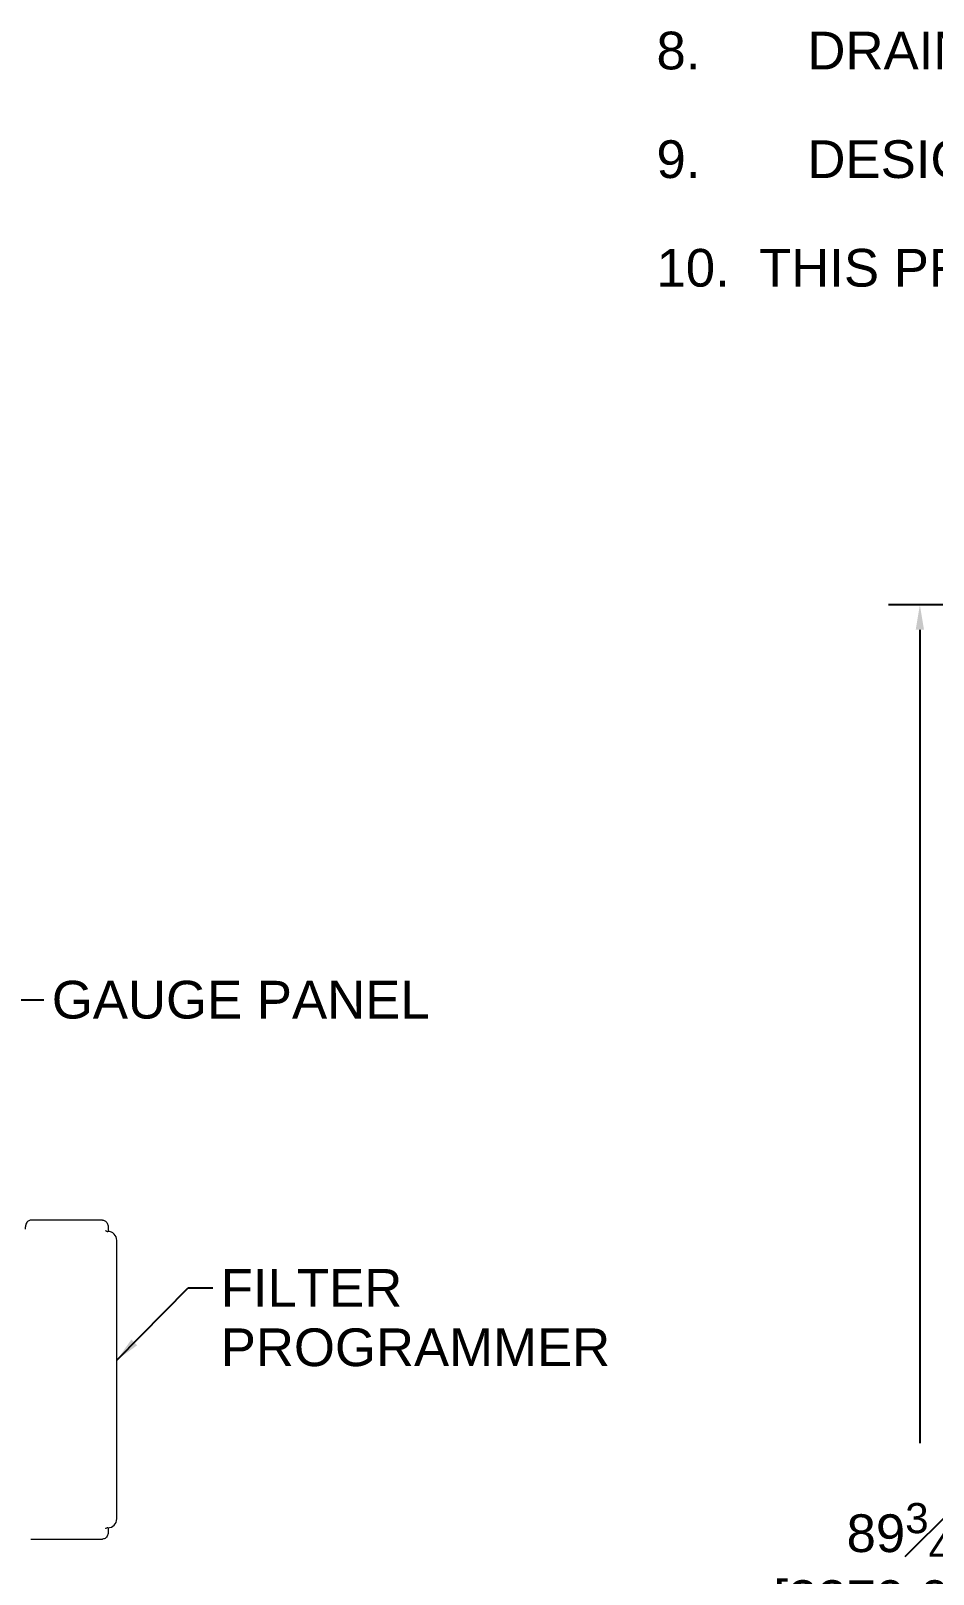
# Model space of a CAD drawing. Header units: inches. Extents: x 17 to 469, y 7 to 301.
# Drawn here: x 242.3 to 292.6, y 91.4 to 177.3 of the extents above; entities that cross this region are included whole.
import ezdxf

# ---------------------------------------------------------------- set-up
doc = ezdxf.new("R2010")
doc.units = ezdxf.units.IN
doc.header["$LTSCALE"] = 14
doc.header["$MEASUREMENT"] = 0
for name, color, linetype, lineweight in [('Dimension (ANSI)', 7, 'Continuous', 25), ('Symbol', 7, 'Continuous', 25), ('Symbol (ANSI)', 7, 'Continuous', 25), ('Visible (ANSI)', 7, 'Continuous', 50)]:
    doc.layers.add(name, color=color, linetype=linetype, lineweight=lineweight)
doc.styles.add('MEMCOR Medium', font='arial.ttf')
doc.styles.add('Standard D-E', font='arial.ttf')
doc.styles.add('Standard D-E NeptuneBenson', font='arial.ttf')
doc.dimstyles.new('Default (ANSI)', dxfattribs={"dimscale": 14, "dimtxt": 0.15, "dimasz": 0.098425, "dimexe": 0.125, "dimexo": 0.0625, "dimgap": 0.031496, "dimtad": 0, "dimtih": 1, "dimtoh": 1, "dimdec": 4, "dimrnd": 1e-08, "dimzin": 3, "dimdsep": 46, "dimlunit": 5, "dimtxsty": 'MEMCOR Medium', "dimcen": 0.09, "dimdle": 0.393701, "dimclrd": 256, "dimclre": 256, "dimclrt": 256, "dimadec": 0, "dimazin": 1, "dimtfac": 0.8, "dimtofl": 0, "dimtmove": 0, "dimatfit": 3, "dimfxl": 1, "dimfrac": 1, "dimtolj": 1, "dimtzin": 4, "dimlwd": -1, "dimlwe": -1, "dimarcsym": 0})
doc.dimstyles.new('Default (ANSI)$7', dxfattribs={"dimscale": 14, "dimtxt": 0.15, "dimasz": 0.098425, "dimexe": 0.125, "dimexo": 0.0625, "dimgap": 0.031496, "dimtad": 0, "dimtih": 1, "dimtoh": 1, "dimdec": 4, "dimrnd": 1e-08, "dimzin": 3, "dimdsep": 46, "dimlunit": 5, "dimtxsty": 'MEMCOR Medium', "dimcen": 0.09, "dimdle": 0.393701, "dimclrd": 256, "dimclre": 256, "dimclrt": 256, "dimadec": 0, "dimazin": 1, "dimtfac": 0.8, "dimtofl": 0, "dimtmove": 0, "dimatfit": 3, "dimfxl": 1, "dimfrac": 1, "dimtolj": 1, "dimtzin": 4, "dimlwd": -1, "dimlwe": -1, "dimarcsym": 0})
doc.dimstyles.new('Default D-E$7', dxfattribs={"dimscale": 14, "dimtxt": 0.15, "dimasz": 0.098425, "dimexe": 0.125, "dimexo": 0.0625, "dimgap": 0.031496, "dimtad": 0, "dimtih": 1, "dimtoh": 1, "dimrnd": 1e-08, "dimzin": 4, "dimdsep": 46, "dimtxsty": 'Standard D-E', "dimcen": 0.09, "dimdle": 0.393701, "dimclrd": 256, "dimclre": 256, "dimclrt": 256, "dimadec": 0, "dimazin": 1, "dimtfac": 1, "dimtofl": 0, "dimtmove": 0, "dimatfit": 3, "dimfxl": 1, "dimtolj": 1, "dimtzin": 4, "dimlwd": -1, "dimlwe": -1, "dimarcsym": 0})

# ---------------------------------------------------------------- blocks, each defined once
blk = doc.blocks.new('*D18')
at = {"layer": 'Defpoints', "color": 0, "transparency": 16777216}
for p in [(361.768, 145.309), (291.816, 55.585), (348.261, 55.585)]:
    blk.add_point(p, dxfattribs=at)
at = {"layer": 'Dimension (ANSI)', "transparency": 16777216}
for p, q in [((360.893, 145.309), (290.066, 145.309)), ((291.816, 143.931), (291.816, 98.644)), ((291.816, 56.963), (291.816, 84.303)), ((347.386, 55.585), (290.066, 55.585))]:
    blk.add_line(p, q, dxfattribs=at)
for points in [[(291.586, 143.931), (292.046, 143.931), (291.816, 145.309)], [(291.586, 56.963), (292.046, 56.963), (291.816, 55.585)]]:
    blk.add_solid(points, dxfattribs=at)
at = {"layer": 'Dimension (ANSI)', "transparency": 16777216, "char_height": 2.1, "attachment_point": 5, "style": 'MEMCOR Medium'}
for s, insert in [('\\A1; \\fArial|b0|i0;89{\\H0.8x;\\S3#4;} in', (291.816, 93.63)), ('\\A1;[2279.0 mm]{\\P\\fArial|b0|i0;SHIPPING HEIGHT\\P\\fArial|b0|i0;REF.}', (291.816, 86.46))]:
    blk.add_mtext(s, dxfattribs=dict(at, insert=insert))

msp = doc.modelspace()

# ---------------------------------------------------------------- linework, layer by layer
at = {"layer": 'Visible (ANSI)', "linetype": 'Continuous', "lineweight": 18}
for p, q in [((242.58467, 111.05389), (242.34319, 111.05389)), ((246.33755, 111.05389), (242.58467, 111.05389)), ((246.65225, 110.55389), (246.65225, 110.42822)), ((247.1264, 94.42889), (247.1264, 109.92889)), ((246.65225, 93.92956), (246.65225, 93.80389)), ((242.34319, 93.30389), (242.58467, 93.30389)), ((242.58467, 93.30389), (246.33755, 93.30389))]:
    msp.add_line(p, q, dxfattribs=at)
for centre, start, end in [((246.6264, 109.92889), 0, 90), ((246.6264, 94.42889), 270, 0)]:
    msp.add_arc(centre, 0.5, start, end, dxfattribs=at)
for points, knots in [([(242.34319, 111.05389), (242.31397, 111.05389), (242.28493, 111.04882), (242.23154, 111.03123), (242.20794, 111.01838), (242.1643, 110.98799), (242.14676, 110.97027), (242.11274, 110.92991), (242.10031, 110.90849), (242.0727, 110.85372), (242.06309, 110.82318), (242.04725, 110.76157), (242.0417, 110.73077), (242.03341, 110.66746), (242.03077, 110.63504), (242.02881, 110.58618), (242.02848, 110.57003), (242.02848, 110.55389)], [1.57079633, 1.57079633, 1.57079633, 1.57079633, 1.65586146, 1.65586146, 1.74915054, 1.74915054, 1.86882053, 1.86882053, 2.04520141, 2.04520141, 2.35936067, 2.35936067, 2.67351994, 2.67351994, 2.9876792, 2.9876792, 3.14159265, 3.14159265, 3.14159265, 3.14159265]), ([(246.33755, 111.05389), (246.36677, 111.05389), (246.39581, 111.04882), (246.4492, 111.03123), (246.4728, 111.01838), (246.51643, 110.98799), (246.53398, 110.97027), (246.56799, 110.92991), (246.58043, 110.90849), (246.60803, 110.85372), (246.61764, 110.82318), (246.63349, 110.76157), (246.63904, 110.73077), (246.64732, 110.66746), (246.64997, 110.63504), (246.65193, 110.58618), (246.65225, 110.57003), (246.65225, 110.55389)], [4.71238898, 4.71238898, 4.71238898, 4.71238898, 4.79745411, 4.79745411, 4.89074319, 4.89074319, 5.01041319, 5.01041319, 5.18679406, 5.18679406, 5.50095332, 5.50095332, 5.81511259, 5.81511259, 6.12927185, 6.12927185, 6.28318531, 6.28318531, 6.28318531, 6.28318531]), ([(246.48859, 110.48944), (246.48859, 110.48944), (246.48903, 110.48876), (246.49239, 110.48437), (246.49762, 110.47779), (246.51883, 110.46059), (246.53399, 110.45038), (246.57513, 110.43437), (246.60056, 110.42889), (246.6264, 110.42889)], [1.190962075, 1.190962075, 1.190962075, 1.190962075, 1.245196301, 1.245196301, 1.363893781, 1.363893781, 1.470379471, 1.470379471, 1.570796327, 1.570796327, 1.570796327, 1.570796327]), ([(246.65225, 93.80389), (246.65225, 93.77093), (246.65092, 93.738), (246.64549, 93.67337), (246.64142, 93.64175), (246.62976, 93.57973), (246.6224, 93.54952), (246.59976, 93.48596), (246.58658, 93.45241), (246.54315, 93.39789), (246.53114, 93.38465), (246.49278, 93.35136), (246.46151, 93.33045), (246.39516, 93.30884), (246.36644, 93.30389), (246.33755, 93.30389)], [0, 0, 0, 0, 0.31415927, 0.31415927, 0.62831853, 0.62831853, 0.9424778, 0.9424778, 1.25663706, 1.25663706, 1.34982003, 1.34982003, 1.48668502, 1.48668502, 1.57079633, 1.57079633, 1.57079633, 1.57079633]), ([(246.6264, 93.92889), (246.59717, 93.92889), (246.56865, 93.92178), (246.52686, 93.90336), (246.5129, 93.89287), (246.4956, 93.87756), (246.49154, 93.87234), (246.48893, 93.86887), (246.48859, 93.86834), (246.48859, 93.86834)], [4.71238898, 4.71238898, 4.71238898, 4.71238898, 4.825979826, 4.825979826, 4.937523922, 4.937523922, 5.044208708, 5.044208708, 5.092223232, 5.092223232, 5.092223232, 5.092223232])]:
    msp.add_open_spline(points, degree=3, knots=knots, dxfattribs=at)

# ---------------------------------------------------------------- texts
at = {"layer": 'Symbol', "insert": (252.90838, 108.33689), "char_height": 2.1000001, "width": 21.683462, "attachment_point": 1, "line_spacing_factor": 0.944221, "style": 'Standard D-E'}
msp.add_mtext('\\fArial|b0|i0;FILTER\\P\\fArial|b0|i0;PROGRAMMER', dxfattribs=at)
at = {"layer": 'Symbol (ANSI)', "insert": (277.15862, 237.69294), "char_height": 2.10000007, "width": 189.7074758, "attachment_point": 1, "line_spacing_factor": 1.727336, "style": 'Standard D-E NeptuneBenson'}
msp.add_mtext('\\fArial|b0|i0;NOTES:\\P\\fArial|b0|i0;1.^I\\fArial|b0|i0;FILTER TANK IS TO BE CONSTRUCTED OF HIGH QUALITY A36 CARBON STEEL, UPPER HEAD THICKNESS = 1 1/2" (38.1mm), \\PLOWER HEAD THICKNESS = 5/16" (7.93mm) & SHELL THICKNESS = 1/4" (6.35mm).\\P\\fArial|b0|i0;2.^I\\fArial|b0|i0;INTERIOR OF TANK IS LINED WITH FLEXSOL 3000. EXTERIOR IS COATED WITH 5-8 MILS OF HIGH SOLIDS ENAMEL. NO WELDING \\POR EXTREME HEAT IS TO BE APPLIED TO TANK AFTER LINING OR COATING PROCESS IS DONE.\\P\\fArial|b0|i0;3.^I\\fArial|b0|i0;ELECTRICAL REQUIREMENTS: 120VAC-10-60Hz, 15 AMP CIRCUIT PROTECTION.\\P\\fArial|b0|i0;4.^I\\fArial|b0|i0;LOCATE ALL ELECTRICAL ITEMS IN A NON-HAZARDOUS LOCATION.\\P\\fArial|b0|i0;5.^I\\fArial|b0|i0;ELECTRICAL CONNECTIONS ARE THE RESPONSIBILITY OF THE CUSTOMER.\\P\\fArial|b0|i0;6.^I\\fArial|b0|i0;MEDIA QUANTITIES ARE INDICATED FOR INFORMATIONAL PURPOSES ONLY.\\P\\fArial|b0|i0;7.^I\\fArial|b0|i0;ALL PNEUMATIC TUBING SUPPLIED BY POOL CONTRACTOR.\\P\\fArial|b0|i0;8.^I\\fArial|b0|i0;DRAIN VALVE MUST BE A BUTTERFLY VALVE AND INSTALLED DIRECTLY ON THE BOTTOM TANK HEAD.\\P\\fArial|b0|i0;9.^I\\fArial|b0|i0;DESIGN PRESSURE IS 50 PSI (344.73 kpa). HYDROSTATICALLY TESTED TO 75 PSI (517.11 kpa).\\P\\fArial|b0|i0;10.  THIS PRECOAT FILTER UTILIZES TUBE ELEMENTS AND THE EFFECTIVE  FILTRATION AREA REPRESENTS THE UNCOATED AREA', dxfattribs=at)
at = {"layer": 'Symbol (ANSI)', "insert": (243.50845, 124.38225), "char_height": 2.1000001, "width": 21.036816, "attachment_point": 1, "style": 'MEMCOR Medium'}
msp.add_mtext('\\fArial|b0|i0;GAUGE PANEL', dxfattribs=at)

# ---------------------------------------------------------------- dimensions: what is measured, and where the dimension line sits
at = {"layer": 'Dimension (ANSI)'}
dim = msp.add_linear_dim(base=(291.81609, 55.58489), p1=(361.76771, 145.30889), p2=(348.26076, 55.58489), angle=90, text=' \\fArial|b0|i0;<> in\\X[2279.0 mm]{\\P\\fArial|b0|i0;SHIPPING HEIGHT\\P\\fArial|b0|i0;REF.}', dimstyle='Default (ANSI)', override={"dimgap": 0.031496, "dimdec": 4, "dimpost": '', "dimtol": 0, "dimlim": 0, "dimtp": 0, "dimtm": 0, "dimtdec": 2, "dimatfit": 1}, dxfattribs=at)
dim.commit()
dim.dimension.update_dxf_attribs({"geometry": '*D18', "text_midpoint": (291.81609, 91.4733), "dimtype": 160})

# ---------------------------------------------------------------- leaders
at = {"layer": 'Symbol', "annotation_type": 0, "has_hookline": 1, "hookline_direction": 0, "text_width": 21.41398}
msp.add_leader([(247.1264, 103.26865), (251.08949, 107.28689), (252.46744, 107.28689)], dimstyle='Default D-E$7', override={"dimtad": 0}, dxfattribs=at)
at = {"layer": 'Symbol (ANSI)', "annotation_type": 0, "has_hookline": 1, "hookline_direction": 0, "text_width": 20.77081}
msp.add_leader([(239.08443, 120.17607), (241.68955, 123.33225), (243.0675, 123.33225)], dimstyle='Default (ANSI)$7', override={"dimtad": 0}, dxfattribs=at)

doc.saveas('drawing.dxf')
